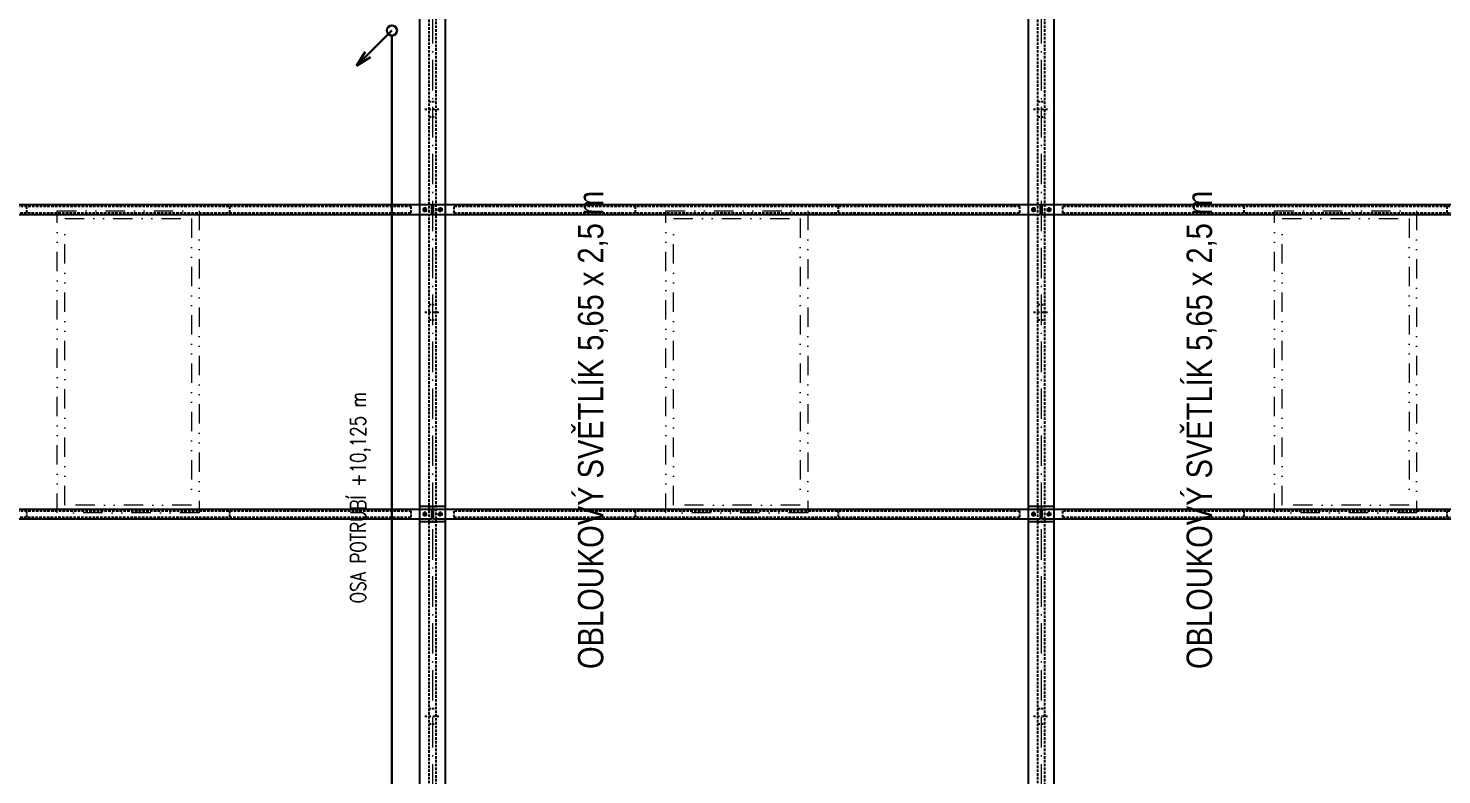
# Model space of a CAD drawing. Header units: millimetres. Extents: x 325046 to 1268204, y 1875583 to 2761998.
# Drawn here: x 746108 to 773974, y 2157608 to 2172318 of the extents above; entities that cross this region are included whole.
import ezdxf

# ---------------------------------------------------------------- set-up
doc = ezdxf.new("R2010")
doc.units = ezdxf.units.MM
doc.header["$LTSCALE"] = 100
for name, pattern in [('ACAD_ISO10W100', [18.5, 12, -3, 0.5, -3]), ('DASHDOT', [1, 0.5, -0.25, 0, -0.25]), ('DASHED', [0.75, 0.5, -0.25]), ('DIVIDE', [31.75, 12.7, -6.35, 0, -6.35, 0, -6.35]), ('SO02_F11anp01$0${ Leader Line}', [0])]:
    doc.linetypes.add(name, pattern=pattern)
for name, color, linetype in [('025', 1, 'Continuous'), ('035', 7, 'Continuous'), ('DEHA', 2, 'Continuous'), ('POPIS', 7, 'Continuous')]:
    doc.layers.add(name, color=color, linetype=linetype)
for name, color, linetype, lineweight, true_color in [('Korabek-text', 7, 'Continuous', 0, 0x7a7a7a), ('Korabek-trasy', 7, 'Continuous', 30, 0x7478c3), ('Světlíky', 7, 'DIVIDE', 15, 0xf81696)]:
    doc.layers.add(name, color=color, linetype=linetype, lineweight=lineweight, true_color=true_color)
doc.layers.add('Objekty - osy', color=5, linetype='ACAD_ISO10W100', lineweight=20)
doc.layers.add('Příprava na dock', color=7, linetype='Continuous', true_color=0x616161)
doc.styles.add('ARIAL NARROW', font='ARIALN.TTF')
doc.styles.add('ROMANS', font='romans.shx', dxfattribs={"width": 0.8})

# ---------------------------------------------------------------- blocks, each defined once
blk = doc.blocks.new('L1_PU')
at = {"layer": '035', "color": 0}
blk.add_lwpolyline([(1717306, -4886866), (1705346, -4886866), (1705346, -4886666), (1717306, -4886666)], close=True, dxfattribs=at)
at = {"layer": '035'}
for points in [[(1705446, -4886746), (1705506, -4886746), (1705506, -4886786), (1705446, -4886786)], [(1717206, -4886746), (1717146, -4886746), (1717146, -4886786), (1717206, -4886786)]]:
    blk.add_lwpolyline(points, close=True, dxfattribs=at)
at = {"layer": '035', "color": 0, "linetype": 'DASHED'}
blk.add_lwpolyline([(1716906, -4886706), (1705746, -4886706), (1705746, -4886826), (1716906, -4886826)], close=True, dxfattribs=at)
at = {"layer": '035', "linetype": 'DASHED'}
for points in [[(1709326, -4886826), (1709326, -4886706)], [(1713326, -4886826), (1713326, -4886706)]]:
    blk.add_lwpolyline(points, dxfattribs=at)
at = {"layer": 'Příprava na dock', "linetype": 'DASHDOT', "ltscale": 0.5}
for points in [[(1705426, -4886766), (1705526, -4886766)], [(1705476, -4886716), (1705476, -4886816)], [(1717126, -4886766), (1717226, -4886766)], [(1717176, -4886716), (1717176, -4886816)]]:
    blk.add_lwpolyline(points, dxfattribs=at)
blk = doc.blocks.new('V2')
at = {"layer": '025'}
h = blk.add_hatch(color=256, dxfattribs=at)
h.dxf.hatch_style = 1
h.paths.add_polyline_path([(1705186, -4880766, -1), (1705166, -4880766, -1)])
h = blk.add_hatch(color=256, dxfattribs=at)
h.dxf.hatch_style = 1
h.paths.add_polyline_path([(1705466, -4880766, 1), (1705486, -4880766, 1)])
h = blk.add_hatch(color=256, dxfattribs=at)
h.dxf.hatch_style = 1
h.paths.add_polyline_path([(1705186, -4886766, -1), (1705166, -4886766, -1)])
h = blk.add_hatch(color=256, dxfattribs=at)
h.dxf.hatch_style = 1
h.paths.add_polyline_path([(1705466, -4886766, 1), (1705486, -4886766, 1)])
h = blk.add_hatch(color=256, dxfattribs=at)
h.dxf.hatch_style = 1
h.paths.add_polyline_path([(1705186, -4892766, -1), (1705166, -4892766, -1)])
h = blk.add_hatch(color=256, dxfattribs=at)
h.dxf.hatch_style = 1
h.paths.add_polyline_path([(1705466, -4892766, 1), (1705486, -4892766, 1)])
at = {"layer": 'Příprava na dock'}
h = blk.add_hatch(dxfattribs=at)
h.set_pattern_fill('ANSI31', color=256, scale=250, angle=180)
h.set_pattern_definition([(225, (602695.915, -9703834.77), (22.09708691, -22.09708691), [])])
edge = h.paths.add_edge_path()
edge.add_arc((1705326, -4876786), 50, 0, 360)
at = {"layer": '025', "linetype": 'DASHED', "ltscale": 0.5}
for centre in [(1705326, -4874866), (1705326, -4898616)]:
    blk.add_circle(centre, 12.5, dxfattribs=at)
at = {"layer": '025'}
for centre, radius in [((1705326, -4876786), 50), ((1705176, -4880766), 10), ((1705476, -4880766), 10), ((1705176, -4886766), 10), ((1705476, -4886766), 10), ((1705176, -4892766), 10), ((1705476, -4892766), 10)]:
    blk.add_circle(centre, radius, dxfattribs=at)
at = {"layer": '035'}
blk.add_lwpolyline([(1705216, -4875036), (1705076, -4875036), (1705076, -4875036), (1705076, -4875036), (1705076, -4898446), (1705216, -4898446), (1705216, -4898746), (1705436, -4898746), (1705436, -4898446), (1705436, -4898446), (1705576, -4898446), (1705576, -4875036), (1705576, -4875036), (1705576, -4875036), (1705436, -4875036), (1705436, -4874736), (1705216, -4874736)], close=True, dxfattribs=at)
for points in [[(1705216, -4874836), (1705436, -4874836)], [(1705076, -4886616), (1705576, -4886616)], [(1705076, -4886916), (1705576, -4886916)]]:
    blk.add_lwpolyline(points, dxfattribs=at)
at = {"layer": '035', "linetype": 'DASHED'}
blk.add_lwpolyline([(1705391, -4874736), (1705261, -4874736), (1705261, -4898746), (1705391, -4898746)], close=True, dxfattribs=at)
at = {"layer": '035', "linetype": 'DASHED', "ltscale": 0.8}
for points in [[(1705391, -4876336), (1705261, -4876336)], [(1705391, -4876636), (1705261, -4876636)], [(1705391, -4878636), (1705261, -4878636)], [(1705391, -4878936), (1705261, -4878936)], [(1705391, -4882636), (1705261, -4882636)], [(1705391, -4882936), (1705261, -4882936)], [(1705386, -4886616), (1705266, -4886616)], [(1705386, -4886916), (1705266, -4886916)], [(1705391, -4890596), (1705261, -4890596)], [(1705391, -4890896), (1705261, -4890896)], [(1705391, -4894596), (1705261, -4894596)], [(1705391, -4894896), (1705261, -4894896)], [(1705391, -4896896), (1705261, -4896896)], [(1705391, -4897196), (1705261, -4897196)]]:
    blk.add_lwpolyline(points, dxfattribs=at)
at = {"layer": 'DEHA', "color": 3, "linetype": 'DASHDOT', "ltscale": 0.9}
for points in [[(1705523, -4876786), (1705129, -4876786)], [(1705326, -4876589), (1705326, -4876983)]]:
    blk.add_lwpolyline(points, dxfattribs=at)
at = {"layer": 'Příprava na dock', "linetype": 'DASHDOT', "ltscale": 0.2}
for points in [[(1705326, -4874916), (1705326, -4874816)], [(1705276, -4874866), (1705376, -4874866)], [(1705376, -4898616), (1705276, -4898616)], [(1705326, -4898666), (1705326, -4898566)]]:
    blk.add_lwpolyline(points, dxfattribs=at)
at = {"layer": 'Příprava na dock', "linetype": 'DASHDOT', "ltscale": 0.8}
for points in [[(1705481, -4876486), (1705171, -4876486)], [(1705481, -4878786), (1705171, -4878786)], [(1705481, -4882786), (1705171, -4882786)], [(1705481, -4890746), (1705171, -4890746)], [(1705481, -4894746), (1705171, -4894746)], [(1705481, -4897046), (1705171, -4897046)]]:
    blk.add_lwpolyline(points, dxfattribs=at)
at = {"layer": 'Příprava na dock', "linetype": 'DASHDOT', "ltscale": 0.5}
for points in [[(1705126, -4880766), (1705226, -4880766)], [(1705176, -4880816), (1705176, -4880716)], [(1705526, -4880766), (1705426, -4880766)], [(1705476, -4880816), (1705476, -4880716)], [(1705126, -4886766), (1705226, -4886766)], [(1705176, -4886816), (1705176, -4886716)], [(1705526, -4886766), (1705426, -4886766)], [(1705476, -4886816), (1705476, -4886716)], [(1705126, -4892766), (1705226, -4892766)], [(1705176, -4892816), (1705176, -4892716)], [(1705526, -4892766), (1705426, -4892766)], [(1705476, -4892816), (1705476, -4892716)]]:
    blk.add_lwpolyline(points, dxfattribs=at)
blk = doc.blocks.new('A$C73023567')
at = {"layer": 'Korabek-trasy'}
for p, q in [((47475, 122375.6), (46777.7, 121678.2)), ((47475, 122275.6), (47475, 103415.6)), ((46777.7, 121678.2), (46948.4, 121952.8)), ((46777.7, 121678.2), (47052.3, 121848.9))]:
    blk.add_line(p, q, dxfattribs=at)
blk.add_circle((47475, 122375.6), 100, dxfattribs=at)
at = {"layer": 'Korabek-text', "insert": (47048.2, 111087.4), "char_height": 300, "width": 28411.347, "attachment_point": 7, "rotation": 90, "style": 'ROMANS'}
blk.add_mtext('OSA POTRUBÍ +10,125 m', dxfattribs=at)

msp = doc.modelspace()

# ---------------------------------------------------------------- linework, layer by layer
at = {"layer": 'Objekty - osy', "ltscale": 0.5}
for points in [[(754078.7, 2195743.4), (754078.7, 2053743.4)], [(766078.7, 2195743.4), (766078.7, 2053743.4)]]:
    msp.add_lwpolyline(points, dxfattribs=at)
at = {"layer": 'Světlíky', "ltscale": 0.3}
for points in [[(746678.7, 2168718.4), (749478.7, 2168718.4), (749478.7, 2162768.4), (746678.7, 2162768.4)], [(746828.7, 2168568.4), (749328.7, 2168568.4), (749328.7, 2162918.4), (746828.7, 2162918.4)], [(758678.7, 2168718.4), (761478.7, 2168718.4), (761478.7, 2162768.4), (758678.7, 2162768.4)], [(758828.7, 2168568.4), (761328.7, 2168568.4), (761328.7, 2162918.4), (758828.7, 2162918.4)], [(770678.7, 2168718.4), (773478.7, 2168718.4), (773478.7, 2162768.4), (770678.7, 2162768.4)], [(770828.7, 2168568.4), (773328.7, 2168568.4), (773328.7, 2162918.4), (770828.7, 2162918.4)]]:
    msp.add_lwpolyline(points, close=True, dxfattribs=at)

# ---------------------------------------------------------------- block references
at = {"layer": '035', "xscale": -1}
for p in [(2459404.5, 7049509.2), (2471404.5, 7049509.2)]:
    msp.add_blockref('V2', p, dxfattribs=at)
at = {"layer": '035'}
for p in [(-963247.1, 7055509.2), (-951247.1, 7055509.2), (-939247.1, 7055509.2), (-963247.1, 7049509.2), (-951247.1, 7049509.2), (-939247.1, 7049509.2)]:
    msp.add_blockref('L1_PU', p, dxfattribs=at)
at = {"layer": 'Korabek-trasy', "linetype": 'SO02_F11anp01$0${ Leader Line}'}
msp.add_blockref('A$C73023567', (705803.7, 2049897.9), dxfattribs=at)

# ---------------------------------------------------------------- texts
at = {"layer": 'POPIS', "linetype": 'ByBlock', "lineweight": 18, "char_height": 500, "width": 9505.374, "attachment_point": 9, "rotation": 90, "style": 'ARIAL NARROW'}
for insert in [(757537.6, 2169113.7), (769537.6, 2169113.7)]:
    msp.add_mtext('OBLOUKOVÝ SVĚTLÍK 5,65 x 2,5 m', dxfattribs=dict(at, insert=insert))

doc.saveas('drawing.dxf')
